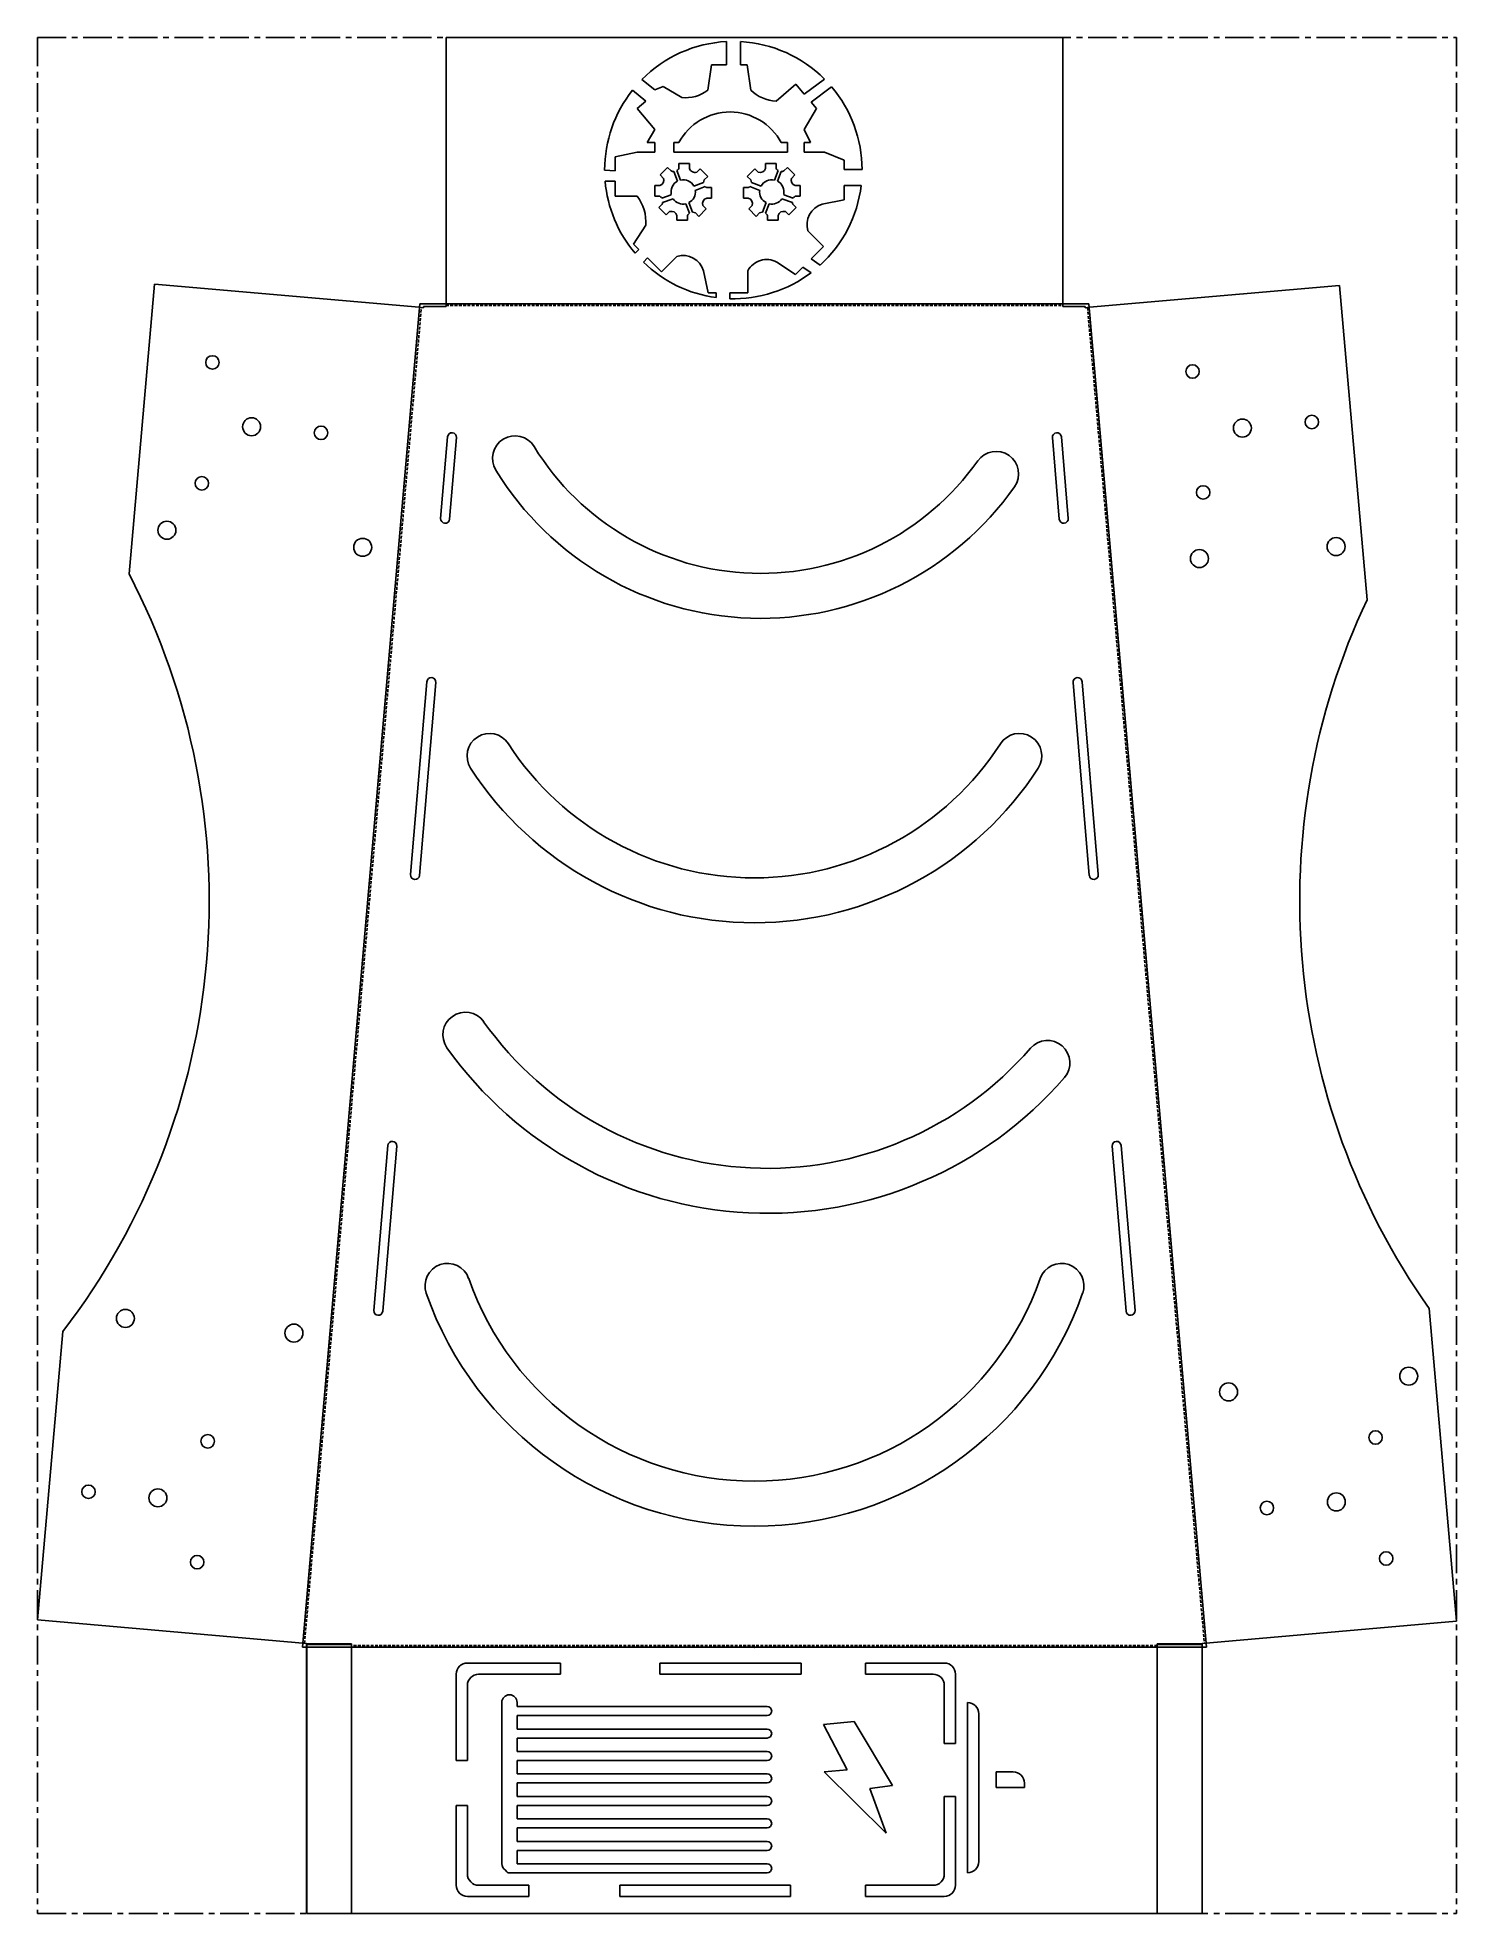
# Model space of a CAD drawing. Header units: millimetres. Extents: x -319 to 312, y -118 to 716.
import ezdxf

# ---------------------------------------------------------------- set-up
doc = ezdxf.new("R2010")
doc.units = ezdxf.units.MM
doc.header["$PDSIZE"] = -1
doc.linetypes.add('CENTERX2', pattern=[20.32, 12.7, -2.54, 2.54, -2.54])
doc.linetypes.add('HIDDEN', pattern=[1.905, 1.27, -0.635])

msp = doc.modelspace()

# ---------------------------------------------------------------- linework, layer by layer
at = {"color": 7, "linetype": 'CENTERX2'}
for p, q in [((-318.94, 716.2), (-318.94, -118.47)), ((-318.94, 716.2), (312.32, 716.2)), ((312.32, 716.2), (312.32, -118.47)), ((-318.94, -118.47), (312.32, -118.47))]:
    msp.add_line(p, q, dxfattribs=at)
at = {"color": 7, "linetype": 'Continuous', "lineweight": 25}
for p, q in [((-137.2, 716.2), (-137.2, 596.54)), ((-137.2, 716.2), (137.2, 716.2)), ((-12.39, 714.42), (-12.39, 704.03)), ((-6.13, 714.41), (-6.13, 704.03)), ((137.2, 596.54), (137.2, 716.2)), ((-19.1, 704.03), (-20.8, 692.72)), ((-12.39, 704.03), (-19.1, 704.03)), ((-3.17, 704.03), (-6.13, 704.03)), ((-1.65, 692.72), (-3.17, 704.03)), ((-50.1, 697.49), (-44.34, 692.95)), ((-40.68, 694.4), (-44.34, 692.95)), ((-32.37, 689.52), (-40.68, 694.4)), ((9.64, 687.95), (18.46, 695.43)), ((18.46, 695.43), (22.16, 691.07)), ((31.14, 697.71), (22.16, 691.07)), ((34.33, 694.24), (25.2, 687.49)), ((-54.32, 692.72), (-48.29, 687.95)), ((-48.29, 687.95), (-52.19, 684.64)), ((-52.19, 684.64), (-44.31, 675.34)), ((27.62, 684.64), (22.16, 675.34)), ((25.2, 687.49), (27.62, 684.64)), ((-44.31, 675.34), (-47.75, 669.48)), ((-47.75, 669.48), (-44.31, 669.48)), ((-44.31, 669.48), (-44.31, 665.21)), ((-35.9, 669.48), (-33.61, 669.48)), ((-35.9, 669.48), (-35.9, 665.21)), ((14.66, 669.48), (11.93, 669.48)), ((14.66, 669.48), (14.66, 665.21)), ((22.16, 675.34), (24.99, 669.48)), ((24.99, 669.48), (22.16, 669.48)), ((22.16, 669.48), (22.16, 665.21)), ((-62.01, 663.19), (-52.19, 665.21)), ((-62.01, 656.89), (-62.01, 663.19)), ((-52.19, 665.21), (-44.31, 665.21)), ((-35.9, 665.21), (14.66, 665.21)), ((-33.61, 660.11), (-28.89, 660.11)), ((-33.61, 657.97), (-33.61, 660.11)), ((-28.89, 660.11), (-28.89, 657.97)), ((9.64, 660.11), (4.92, 660.11)), ((4.92, 660.11), (4.92, 657.97)), ((9.64, 657.97), (9.64, 660.11)), ((22.16, 665.21), (31.14, 665.21)), ((31.14, 665.21), (39.98, 661.62)), ((39.98, 661.62), (39.98, 657.44)), ((-66.64, 657.23), (-62.01, 656.89)), ((-66.43, 652.28), (-62.01, 652.28)), ((-62.01, 645.59), (-62.01, 652.28)), ((-41.97, 655.07), (-38.63, 658.41)), ((-40.45, 653.55), (-41.97, 655.07)), ((-38.63, 658.41), (-37.11, 656.89)), ((-35.9, 656.59), (-34.27, 652.28)), ((-34.51, 656.99), (-32.92, 652.79)), ((-22.62, 651.71), (-26.93, 650.08)), ((-25.66, 656.26), (-24.14, 657.77)), ((-24.14, 657.77), (-20.8, 654.43)), ((-20.8, 654.43), (-22.32, 652.92)), ((0.17, 657.77), (-3.17, 654.43)), ((-3.17, 654.43), (-1.65, 652.92)), ((-1.35, 651.71), (2.96, 650.08)), ((1.69, 656.26), (0.17, 657.77)), ((10.54, 656.99), (8.95, 652.79)), ((11.93, 656.59), (10.3, 652.28)), ((14.66, 658.41), (13.14, 656.89)), ((18, 655.07), (14.66, 658.41)), ((16.48, 653.55), (18, 655.07)), ((47.9, 657.44), (39.98, 657.44)), ((-52.19, 645.59), (-62.01, 645.59)), ((-44.31, 650.32), (-42.16, 650.32)), ((-44.31, 645.59), (-44.31, 650.32)), ((-42.16, 645.59), (-44.31, 645.59)), ((-36.98, 646.28), (-41.19, 644.7)), ((-36.2, 644.48), (-40.85, 642.73)), ((-29.13, 642.73), (-27.5, 638.43)), ((-21.86, 649.88), (-26.32, 648.2)), ((-21.24, 649.42), (-19.1, 649.42)), ((-19.1, 644.7), (-21.24, 644.7)), ((-19.1, 649.42), (-19.1, 644.7)), ((-2.73, 649.42), (-4.87, 649.42)), ((-4.87, 649.42), (-4.87, 644.7)), ((-4.87, 644.7), (-2.73, 644.7)), ((-2.11, 649.88), (2.35, 648.2)), ((5.16, 642.73), (3.53, 638.43)), ((12.23, 644.48), (16.88, 642.73)), ((13.01, 646.28), (17.22, 644.7)), ((20.34, 650.32), (18.19, 650.32)), ((18.19, 645.59), (20.34, 645.59)), ((20.34, 645.59), (20.34, 650.32)), ((39.98, 644.02), (30.16, 642)), ((39.98, 650.32), (39.98, 644.02)), ((47.48, 650.32), (39.98, 650.32)), ((-42.6, 640.58), (-41.08, 642.1)), ((-39.26, 637.24), (-42.6, 640.58)), ((-37.74, 638.76), (-39.26, 637.24)), ((-34.51, 634.9), (-34.51, 637.05)), ((-29.79, 634.9), (-34.51, 634.9)), ((-30.48, 642.22), (-28.89, 638.02)), ((-29.79, 637.05), (-29.79, 634.9)), ((-24.77, 636.61), (-26.29, 638.13)), ((-21.43, 639.95), (-24.77, 636.61)), ((-22.95, 641.47), (-21.43, 639.95)), ((-1.02, 641.47), (-2.54, 639.95)), ((-2.54, 639.95), (0.8, 636.61)), ((0.8, 636.61), (2.32, 638.13)), ((6.51, 642.22), (4.92, 638.02)), ((5.82, 637.05), (5.82, 634.9)), ((5.82, 634.9), (10.54, 634.9)), ((10.54, 634.9), (10.54, 637.05)), ((13.77, 638.76), (15.29, 637.24)), ((15.29, 637.24), (18.63, 640.58)), ((18.63, 640.58), (17.11, 642.1)), ((-53.85, 624.32), (-48.33, 632.69)), ((23.77, 630.15), (30.71, 623.21)), ((-51.46, 621.93), (-53.85, 624.32)), ((-51.46, 621.93), (-53.12, 620.27)), ((-47.63, 618.11), (-49.42, 616.28)), ((-41.41, 611.88), (-47.63, 618.11)), ((-34.47, 618.82), (-41.41, 611.88)), ((30.71, 623.21), (25.2, 617.7)), ((29.18, 614.88), (25.2, 617.7)), ((-20.59, 602.61), (-22.61, 612.43)), ((-3, 612.43), (-3, 602.61)), ((18.27, 610.77), (9.9, 616.28)), ((21.49, 613.99), (18.27, 610.77)), ((25.2, 611.57), (21.49, 613.99)), ((-278.23, 477.51), (-266.95, 606.47)), ((-149.13, 596.16), (-266.95, 606.47)), ((-16.97, 602.61), (-20.59, 602.61)), ((-16.97, 602.61), (-16.97, 600.47)), ((-3, 602.61), (-11.01, 602.61)), ((-11.01, 599.98), (-11.01, 602.61)), ((149.13, 596.16), (260.32, 605.89)), ((260.32, 605.89), (272.56, 466.07)), ((-147.2, 596), (-149.13, 596.16)), ((-147.2, 596.54), (-147.2, 596)), ((-137.2, 596.54), (-147.2, 596.54)), ((147.2, 596.54), (137.2, 596.54)), ((147.2, 596), (147.2, 596.54)), ((149.13, 596.16), (147.2, 596)), ((-136.55, 538.52), (-139.61, 502.26)), ((-135.62, 501.93), (-132.57, 538.18)), ((132.57, 538.18), (135.62, 501.93)), ((139.61, 502.26), (136.55, 538.52)), ((-145.74, 429.59), (-152.97, 343.77)), ((-148.98, 343.43), (-141.75, 429.26)), ((141.75, 429.26), (148.98, 343.43)), ((152.97, 343.77), (145.74, 429.59)), ((-163.13, 223.24), (-169.32, 149.84)), ((-165.33, 149.5), (-159.14, 222.91)), ((159.14, 222.91), (165.33, 149.5)), ((169.32, 149.84), (163.13, 223.24)), ((300.15, 150.72), (312.32, 11.57)), ((-318.94, 12.15), (-307.72, 140.43)), ((-199.25, 1.68), (-318.94, 12.15)), ((199.25, 1.68), (312.32, 11.57)), ((-199.25, 1.68), (-199.25, -118.47)), ((-199.19, 1.19), (-179.19, 1.19)), ((-199.19, -118.47), (-199.19, 1.19)), ((-179.19, 1.19), (-179.19, -118.47)), ((179.19, 1.19), (199.19, 1.19)), ((179.19, -118.47), (179.19, 1.19)), ((199.19, 1.19), (199.19, -118.47)), ((199.25, 1.68), (199.25, -118.47)), ((-127.69, -7.03), (-86.29, -7.03)), ((-86.29, -12.03), (-86.29, -7.03)), ((-42.05, -7.03), (20.77, -7.03)), ((-42.05, -12.03), (-42.05, -7.03)), ((20.77, -12.03), (20.77, -7.03)), ((49.47, -12.03), (49.47, -7.03)), ((49.47, -7.03), (84.46, -7.03)), ((-132.69, -50.4), (-132.69, -12.03)), ((-122.69, -12.03), (-86.29, -12.03)), ((-42.05, -12.03), (20.77, -12.03)), ((49.47, -12.03), (79.46, -12.03)), ((89.46, -42.83), (89.46, -12.03)), ((-127.69, -50.4), (-127.69, -17.03)), ((-112.38, -96.34), (-112.38, -24.58)), ((-105.59, -26.4), (-105.59, -24.58)), ((84.46, -42.83), (84.46, -17.03)), ((94.71, -24.58), (94.79, -24.58)), ((94.71, -100.4), (94.71, -24.58)), ((5.67, -26.4), (-105.59, -26.4)), ((-105.59, -36.4), (-105.59, -30.4)), ((5.67, -30.4), (-105.59, -30.4)), ((30.77, -34.32), (44.37, -33.06)), ((44.37, -33.06), (61.45, -61.52)), ((99.79, -95.4), (99.79, -29.58)), ((5.67, -36.4), (-105.59, -36.4)), ((-105.59, -46.4), (-105.59, -40.4)), ((5.67, -40.4), (-105.59, -40.4)), ((41.21, -54.56), (30.77, -34.32)), ((5.67, -46.4), (-105.59, -46.4)), ((84.46, -42.83), (89.46, -42.83)), ((-132.69, -50.4), (-127.69, -50.4)), ((-105.59, -56.4), (-105.59, -50.4)), ((5.67, -50.4), (-105.59, -50.4)), ((5.67, -56.4), (-105.59, -56.4)), ((31.08, -55.51), (41.21, -54.56)), ((58.6, -82.71), (31.08, -55.51)), ((107.51, -62.49), (107.51, -55.51)), ((115.11, -55.51), (107.51, -55.51)), ((-105.59, -66.4), (-105.59, -60.4)), ((5.67, -60.4), (-105.59, -60.4)), ((5.67, -66.4), (-105.59, -66.4)), ((61.45, -61.52), (51.33, -62.79)), ((51.33, -62.79), (58.6, -82.71)), ((84.46, -66.4), (89.46, -66.4)), ((84.46, -100.91), (84.46, -66.4)), ((89.46, -105.91), (89.46, -66.4)), ((120.11, -62.49), (107.51, -62.49)), ((120.11, -62.49), (120.11, -60.51)), ((-132.69, -70.4), (-127.69, -70.4)), ((-132.69, -105.91), (-132.69, -70.4)), ((-127.69, -100.91), (-127.69, -70.4)), ((-105.59, -76.4), (-105.59, -70.4)), ((5.67, -70.4), (-105.59, -70.4)), ((5.67, -76.4), (-105.59, -76.4)), ((-105.59, -86.4), (-105.59, -80.4)), ((5.67, -80.4), (-105.59, -80.4)), ((5.67, -86.4), (-105.59, -86.4)), ((-105.59, -96.34), (-105.59, -90.4)), ((5.67, -90.4), (-105.59, -90.4)), ((5.67, -96.4), (-105.59, -96.4)), ((-122.69, -105.91), (-100.4, -105.91)), ((5.67, -100.4), (-108.98, -100.4)), ((-100.4, -110.91), (-100.4, -105.91)), ((-59.93, -105.91), (16.06, -105.91)), ((-59.93, -110.91), (-59.93, -105.91)), ((16.06, -110.91), (16.06, -105.91)), ((49.47, -105.91), (79.46, -105.91)), ((49.47, -110.91), (49.47, -105.91)), ((94.71, -100.4), (94.79, -100.4)), ((-127.69, -110.91), (-100.4, -110.91)), ((-59.93, -110.91), (16.06, -110.91)), ((49.47, -110.91), (84.46, -110.91)), ((-199.19, -118.47), (-199.25, -118.47)), ((179.19, -118.47), (-179.19, -118.47)), ((199.25, -118.47), (199.19, -118.47))]:
    msp.add_line(p, q, dxfattribs=at)
at = {"color": 7, "linetype": 'Continuous'}
for p, q in [((-148.79, 597.73), (-201.09, 0)), ((148.79, 597.73), (-148.79, 597.73)), ((201.09, 0), (148.79, 597.73)), ((-201.09, 0), (201.09, 0))]:
    msp.add_line(p, q, dxfattribs=at)
at = {"color": 7, "linetype": 'HIDDEN'}
for p, q in [((-200.16, 1.76), (-148.17, 596.08)), ((-137.2, 596.97), (137.2, 596.97)), ((148.17, 596.08), (200.16, 1.76)), ((-199.19, 0.77), (-199.22, 0.77)), ((179.19, 0.77), (-179.19, 0.77)), ((199.25, 0.77), (199.19, 0.77))]:
    msp.add_line(p, q, dxfattribs=at)
at = {"color": 8, "linetype": 'Continuous'}
for p, q in [((-199.19, 1.53), (-199.19, -118.47)), ((-199.19, 1.53), (-179.19, 1.53)), ((-179.19, 1.53), (-179.19, -118.47)), ((199.19, 1.53), (179.19, 1.53)), ((179.19, 1.53), (179.19, -118.47)), ((199.19, 1.53), (199.19, -118.47)), ((-199.19, -118.47), (-179.19, -118.47)), ((199.19, -118.47), (179.19, -118.47))]:
    msp.add_line(p, q, dxfattribs=at)
at = {"color": 7, "linetype": 'Continuous', "lineweight": 25}
for centre, radius in [((-241.14, 571.64), 3), ((194.91, 567.6), 3), ((-223.69, 543.01), 4), ((-192.81, 540.31), 3), ((217.07, 542.43), 4), ((247.95, 545.13), 3), ((-245.85, 517.85), 3), ((199.62, 513.8), 3), ((-261.39, 496.99), 4), ((-174.29, 489.37), 4), ((258.76, 489.71), 4), ((197.96, 484.39), 4), ((-279.86, 146.3), 4), ((-204.88, 139.75), 4), ((210.91, 113.58), 4), ((291.06, 120.59), 4), ((-243.23, 91.63), 3), ((276.32, 93.29), 3), ((-296.27, 69.16), 3), ((-265.39, 66.46), 4), ((258.87, 64.66), 4), ((227.99, 61.96), 3), ((281.03, 39.49), 3), ((-247.94, 37.83), 3)]:
    msp.add_circle(centre, radius, dxfattribs=at)
at = {"color": 8, "linetype": 'Continuous'}
for centre in [(194.91, 567.6), (247.95, 545.13), (199.62, 513.8), (276.32, 93.29), (227.99, 61.96), (281.03, 39.49)]:
    msp.add_circle(centre, 3, dxfattribs=at)
at = {"color": 7, "linetype": 'Continuous', "lineweight": 25}
for centre, radius, start, end in [((-9.37, 657.23), 57.27, 93.01857, 135.33075), ((-9.37, 657.23), 57.27, 44.9791, 86.74938), ((-9.37, 657.23), 57.27, 0.21218, 40.26186), ((-9.37, 657.23), 57.27, 141.70916, 180), ((-30.5, 705.27), 15.86, 263.23713, 307.67828), ((10.45, 705.63), 17.69, 226.84517, 267.38982), ((-10.84, 657.19), 25.88, 28.35545, 151.64455), ((-9.37, 657.23), 57.27, 184.95742, 220.19667), ((-42.92, 652.79), 2.59, 287.12283, 17.12283), ((-31.7, 647.51), 5.42, 118.32909, 193.02979), ((-35.9, 659.17), 2.59, 242.12283, 270), ((-35.9, 659.17), 2.59, 302.52307, 332.12283), ((-31.7, 647.51), 5.42, 28.32909, 103.02979), ((-26.42, 658.73), 2.59, 197.12283, 287.12283), ((-20.03, 651.71), 2.59, 152.12283, 180), ((-3.94, 651.71), 2.59, 0, 27.87717), ((2.45, 658.73), 2.59, 252.87717, 342.87717), ((7.73, 647.51), 5.42, 76.97021, 151.67091), ((11.93, 659.17), 2.59, 207.87717, 237.47693), ((7.73, 647.51), 5.42, 346.97021, 61.67091), ((11.93, 659.17), 2.59, 270, 297.87717), ((18.95, 652.79), 2.59, 162.87717, 252.87717), ((-67.25, 634.06), 18.96, 355.84917, 37.44227), ((-43.37, 643.31), 2.59, 32.52307, 62.12283), ((-43.37, 643.31), 2.59, 332.12283, 347.16657), ((-31.7, 647.51), 5.42, 213.90905, 283.02979), ((-31.7, 647.51), 5.42, 298.32909, 7.34159), ((-20.48, 642.23), 2.59, 107.12283, 197.12283), ((-20.03, 651.71), 2.59, 224.98712, 242.12283), ((-3.94, 651.71), 2.59, 297.87717, 315.01288), ((-3.49, 642.23), 2.59, 342.87717, 72.87717), ((7.73, 647.51), 5.42, 172.65841, 241.67091), ((7.73, 647.51), 5.42, 256.97021, 326.09095), ((19.4, 643.31), 2.59, 192.83343, 207.87717), ((19.4, 643.31), 2.59, 117.87717, 147.47693), ((-9.37, 657.23), 57.27, 312.31092, 353.06641), ((-36.98, 636.29), 2.59, 17.12283, 107.12283), ((-27.5, 635.84), 2.59, 122.52307, 152.12283), ((-27.5, 635.84), 2.59, 62.12283, 90), ((3.53, 635.84), 2.59, 90, 117.87717), ((3.53, 635.84), 2.59, 27.87717, 57.47693), ((13.01, 636.29), 2.59, 72.87717, 162.87717), ((32.89, 632.88), 9.52, 106.64572, 196.64572), ((-31.74, 609.7), 9.52, 16.64572, 106.64572), ((-9.37, 657.23), 57.27, 225.63818, 262.37264), ((-9.37, 657.23), 57.27, 268.35838, 307.13316), ((5.38, 607.9), 9.52, 61.64572, 151.64572), ((-134.56, 538.35), 2, 355.18161, 175.18161), ((-106.52, 528.96), 10, 31.49114, 211.49114), ((134.56, 538.35), 2, 4.81839, 184.81839), ((2.75, 595.9), 118.14, 211.49114, 324.82848), ((107.5, 522.08), 10, 324.82848, 144.82848), ((2.75, 595.9), 138.14, 211.49114, 324.82848), ((-137.62, 502.09), 2, 175.18161, 355.18161), ((137.62, 502.09), 2, 184.81839, 4.81839), ((-557.1, 332.08), 314.51, 322.45744, 27.54256), ((557.1, 332.08), 314.51, 154.78403, 215.21597), ((-143.74, 429.42), 2, 355.18161, 175.18161), ((143.74, 429.42), 2, 4.81839, 184.81839), ((-117.85, 396.56), 10, 32.79212, 212.79212), ((0, 472.49), 130.19, 212.79212, 327.20788), ((117.85, 396.56), 10, 327.20788, 147.20788), ((0, 472.49), 150.19, 212.79212, 327.20788), ((-150.98, 343.6), 2, 175.18161, 355.18161), ((150.98, 343.6), 2, 184.81839, 4.81839), ((-128.62, 272.53), 10, 35.33302, 215.33302), ((5.79, 367.82), 154.76, 215.33302, 319.1101), ((130.35, 259.96), 10, 319.1101, 139.1101), ((5.79, 367.82), 174.76, 215.33302, 319.1101), ((-161.14, 223.08), 2, 355.18161, 175.18161), ((161.14, 223.08), 2, 4.81839, 184.81839), ((-136.58, 160.8), 10, 19.26826, 199.26826), ((136.58, 160.8), 10, 340.73174, 160.73174), ((0, 208.55), 134.68, 199.26826, 340.73174), ((0, 208.55), 154.68, 199.26826, 340.73174), ((-167.32, 149.67), 2, 175.18161, 355.18161), ((167.32, 149.67), 2, 184.81839, 4.81839), ((-127.69, -12.03), 5, 90, 180), ((84.46, -12.03), 5, 0, 90), ((-122.69, -17.03), 5, 90, 180), ((79.46, -17.03), 5, 0, 90), ((-108.98, -24.58), 3.4, 0, 180), ((94.79, -29.58), 5, 360, 90), ((5.67, -28.4), 2, 270, 90), ((5.67, -38.4), 2, 270, 90), ((5.67, -48.4), 2, 270, 90), ((5.67, -58.4), 2, 270, 90), ((115.11, -60.51), 5, 360, 90), ((5.67, -68.4), 2, 270, 90), ((5.67, -78.4), 2, 270, 90), ((5.67, -88.4), 2, 270, 90), ((-108.98, -96.34), 3.4, 180, 237.35509), ((-108.98, -98.4), 2, 203.61824, 270), ((-108.98, -96.34), 3.4, 359.00264, 0), ((5.67, -98.4), 2, 270, 90), ((94.79, -95.4), 5, 270, 0), ((-127.69, -105.91), 5, 180, 270), ((-122.69, -100.91), 5, 180, 270), ((79.46, -100.91), 5, 270, 0), ((84.46, -105.91), 5, 270, 0)]:
    msp.add_arc(centre, radius, start, end, dxfattribs=at)
at = {"color": 7, "linetype": 'Continuous'}
msp.add_point((0, 0), dxfattribs=at)

doc.saveas('drawing.dxf')
